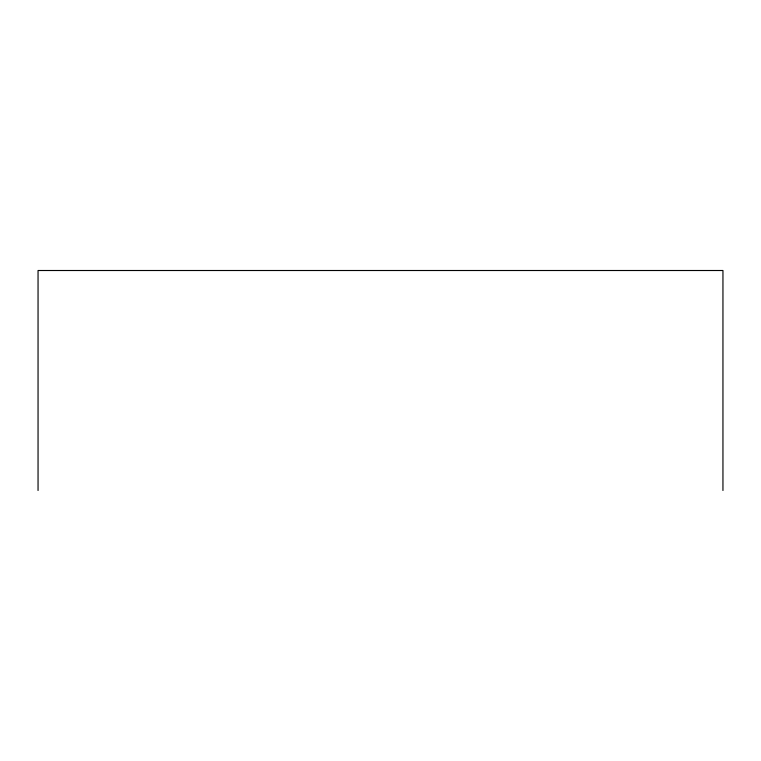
<?xml version="1.0" encoding="UTF-8"?>
<svg xmlns="http://www.w3.org/2000/svg" width="761" height="761" viewBox="0 0 761 761"><rect width="100%" height="100%" fill="white"/><g stroke="black" fill="none" stroke-linecap="round" stroke-linejoin="round"><path stroke-width="1.14" d="M722.95 490.493L722.95 270.507L38.05 270.507L38.05 490.493"/></g></svg>
